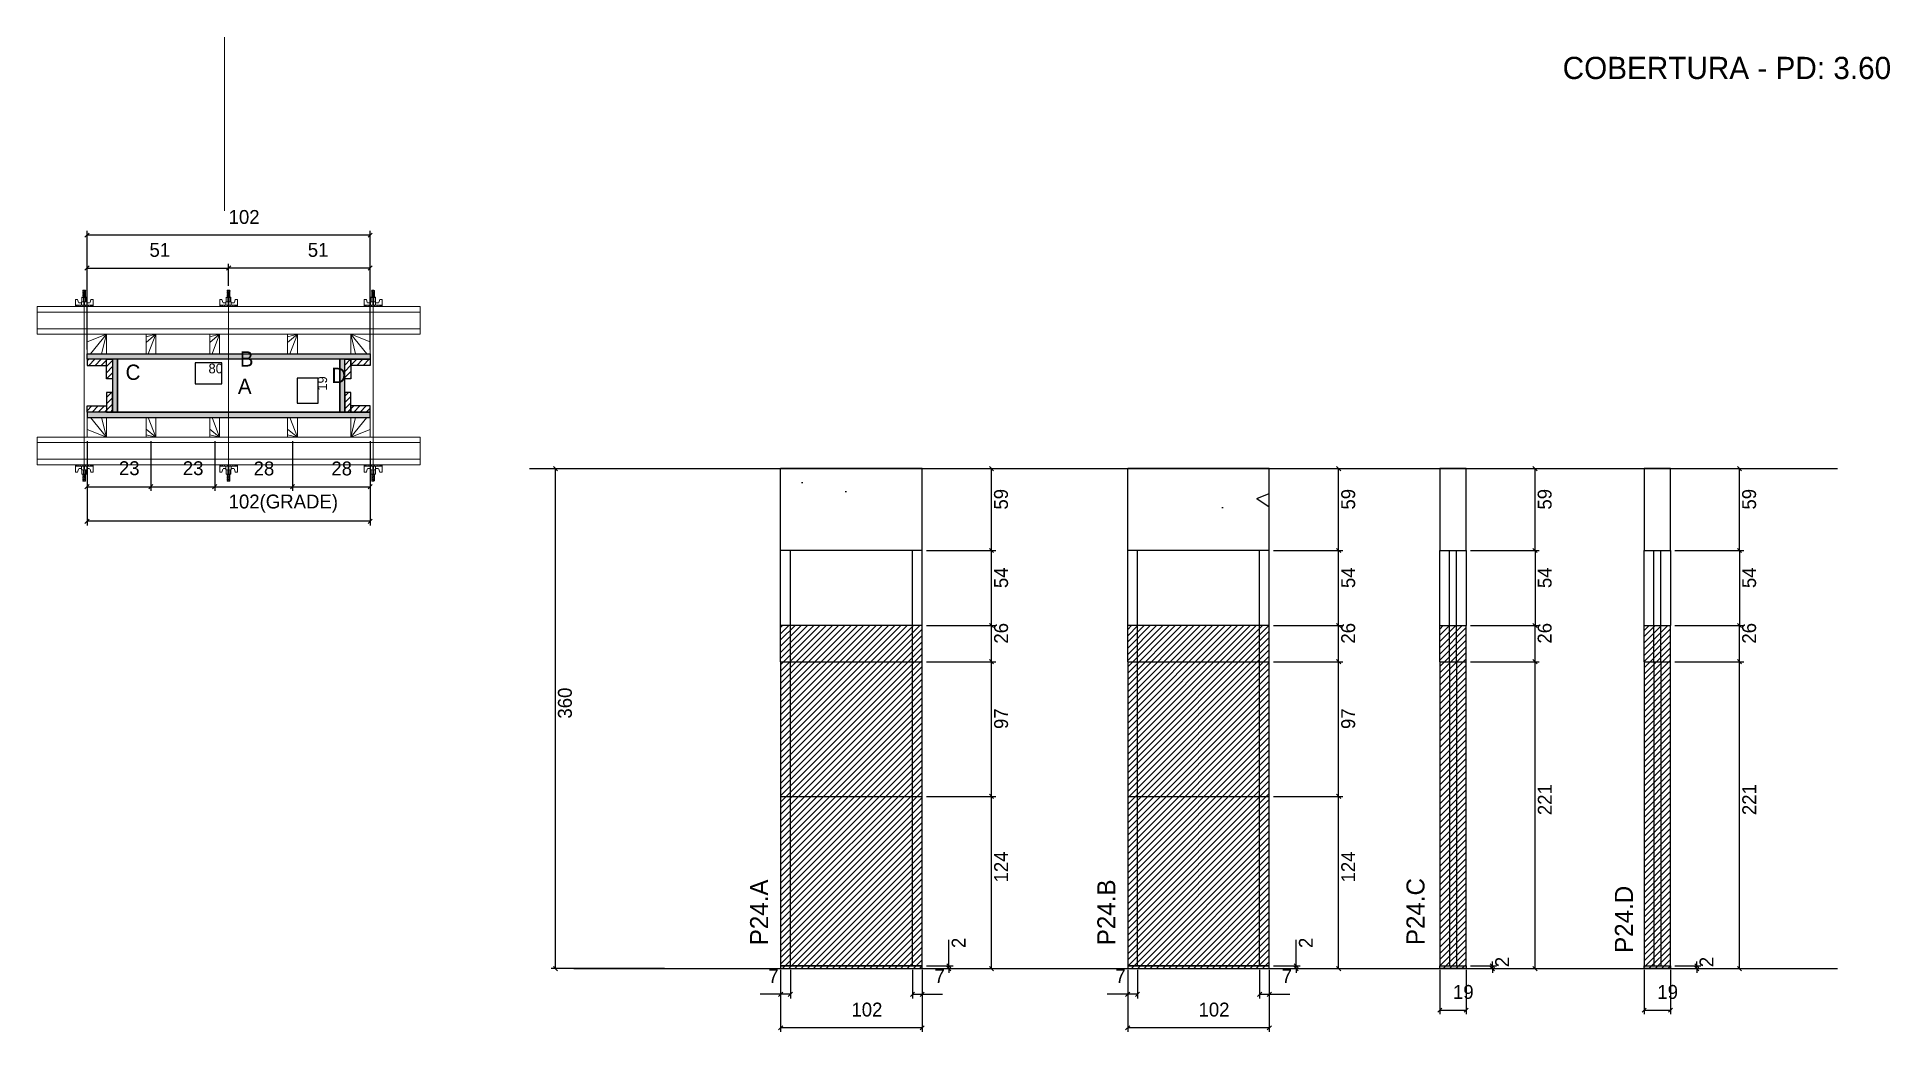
# Model space of a CAD drawing. Header units: metres. Extents: x 4495 to 5830, y 10051 to 10767.
import ezdxf

# ---------------------------------------------------------------- set-up
doc = ezdxf.new("R2010")
doc.units = ezdxf.units.M
for name, color, linetype in [('CHAPA', 7, 'Continuous'), ('COTA', 7, 'Continuous'), ('Hachura', 7, 'Continuous'), ('Madeira', 7, 'Continuous'), ('NIVEL 2° PAV.', 7, 'Continuous'), ('NOMENCLATURA', 7, 'Continuous'), ('Nível', 7, 'Continuous'), ('Painéis', 7, 'Continuous'), ('Perfil Metálico', 7, 'Continuous'), ('SARR_2.2x7', 7, 'Continuous'), ('SARRAFO', 7, 'Continuous'), ('Texto Seção', 7, 'Continuous'), ('TEXTO_GERAL', 7, 'Continuous')]:
    doc.layers.add(name, color=color, linetype=linetype)

msp = doc.modelspace()

# ---------------------------------------------------------------- hatches: boundary and pattern name
at = {"layer": 'COTA'}
h = msp.add_hatch(dxfattribs=at)
h.set_pattern_fill('AR-CONC')
h.paths.add_polyline_path([(5030.5, 10456.7), (5030.5, 10397.7), (5132.5, 10397.7), (5132.5, 10456.7), (5030.5, 10456.7)])
h = msp.add_hatch(dxfattribs=at)
h.set_pattern_fill('AR-CONC')
h.paths.add_polyline_path([(5280.5, 10456.7), (5280.5, 10397.7), (5382.5, 10397.7), (5382.5, 10456.7), (5280.5, 10456.7)])
h = msp.add_hatch(dxfattribs=at)
h.set_pattern_fill('AR-CONC')
h.paths.add_polyline_path([(5524.3, 10397.7), (5524.3, 10456.7), (5505.3, 10456.7), (5505.3, 10397.7), (5524.3, 10397.7), (5524.3, 10397.7)])
h = msp.add_hatch(dxfattribs=at)
h.set_pattern_fill('AR-CONC')
h.paths.add_polyline_path([(5671.5, 10397.7), (5671.5, 10456.7), (5652.5, 10456.7), (5652.5, 10397.7), (5671.5, 10397.7), (5671.5, 10397.7)])
at = {"layer": 'Hachura'}
h = msp.add_hatch(color=7, dxfattribs=at)
h.dxf.hatch_style = 1
h.paths.add_polyline_path([(4530.9, 10535.4), (4530.9, 10539.4), (4734.9, 10539.4), (4734.9, 10535.4), (4530.9, 10535.4)])
h = msp.add_hatch(color=7, dxfattribs=at)
h.dxf.hatch_style = 1
h.paths.add_polyline_path([(4530.9, 10535.4), (4530.9, 10539.4), (4734.9, 10539.4), (4734.9, 10535.4), (4530.9, 10535.4)])
h = msp.add_hatch(dxfattribs=at)
h.set_pattern_fill('ANSI31')
h.paths.add_polyline_path([(4544.9, 10535.4), (4544.9, 10531), (4530.9, 10531), (4530.9, 10535.4), (4544.9, 10535.4)])
h = msp.add_hatch(dxfattribs=at)
h.set_pattern_fill('ANSI31')
h.paths.add_polyline_path([(4549.3, 10535.4), (4544.9, 10535.4), (4544.9, 10521.4), (4549.3, 10521.4), (4549.3, 10535.4)])
h = msp.add_hatch(color=7, dxfattribs=at)
h.dxf.hatch_style = 1
h.paths.add_polyline_path([(4552.9, 10535.4), (4549.3, 10535.4), (4549.3, 10497.4), (4552.9, 10497.4), (4552.9, 10535.4)])
h = msp.add_hatch(color=7, dxfattribs=at)
h.dxf.hatch_style = 1
h.paths.add_polyline_path([(4552.9, 10535.4), (4549.3, 10535.4), (4549.3, 10497.4), (4552.9, 10497.4), (4552.9, 10535.4)])
h = msp.add_hatch(color=7, dxfattribs=at)
h.dxf.hatch_style = 1
h.paths.add_polyline_path([(4716.5, 10535.4), (4712.9, 10535.4), (4712.9, 10497.4), (4716.5, 10497.4), (4716.5, 10535.4)])
h = msp.add_hatch(color=7, dxfattribs=at)
h.dxf.hatch_style = 1
h.paths.add_polyline_path([(4716.5, 10535.4), (4712.9, 10535.4), (4712.9, 10497.4), (4716.5, 10497.4), (4716.5, 10535.4)])
h = msp.add_hatch(dxfattribs=at)
h.set_pattern_fill('ANSI31')
h.paths.add_polyline_path([(4720.9, 10535.4), (4716.5, 10535.4), (4716.5, 10521.4), (4720.9, 10521.4), (4720.9, 10535.4)])
h = msp.add_hatch(dxfattribs=at)
h.set_pattern_fill('ANSI31')
h.paths.add_polyline_path([(4720.9, 10535.4), (4720.9, 10531), (4734.9, 10531), (4734.9, 10535.4), (4720.9, 10535.4)])
h = msp.add_hatch(dxfattribs=at)
h.set_pattern_fill('ANSI31')
h.paths.add_polyline_path([(4549.3, 10497.4), (4544.9, 10497.4), (4544.9, 10511.4), (4549.3, 10511.4), (4549.3, 10497.4)])
h = msp.add_hatch(dxfattribs=at)
h.set_pattern_fill('ANSI31')
h.paths.add_polyline_path([(4720.9, 10497.4), (4716.5, 10497.4), (4716.5, 10511.4), (4720.9, 10511.4), (4720.9, 10497.4)])
h = msp.add_hatch(dxfattribs=at)
h.set_pattern_fill('ANSI31')
h.paths.add_polyline_path([(4544.9, 10497.4), (4544.9, 10501.8), (4530.9, 10501.8), (4530.9, 10497.4), (4544.9, 10497.4)])
h = msp.add_hatch(color=7, dxfattribs=at)
h.dxf.hatch_style = 1
h.paths.add_polyline_path([(4530.9, 10497.4), (4530.9, 10493.4), (4734.9, 10493.4), (4734.9, 10497.4), (4530.9, 10497.4)])
h = msp.add_hatch(color=7, dxfattribs=at)
h.dxf.hatch_style = 1
h.paths.add_polyline_path([(4530.9, 10497.4), (4530.9, 10493.4), (4734.9, 10493.4), (4734.9, 10497.4), (4530.9, 10497.4)])
h = msp.add_hatch(dxfattribs=at)
h.set_pattern_fill('ANSI31')
h.paths.add_polyline_path([(4720.9, 10497.4), (4720.9, 10501.8), (4734.9, 10501.8), (4734.9, 10497.4), (4720.9, 10497.4)])
h = msp.add_hatch(dxfattribs=at)
h.set_pattern_fill('ANSI31')
h.paths.add_polyline_path([(5132.5, 10343.7), (5030.5, 10343.7), (5030.5, 10096.7), (5132.5, 10096.7), (5132.5, 10343.7)])
h = msp.add_hatch(dxfattribs=at)
h.set_pattern_fill('ANSI31')
h.paths.add_polyline_path([(5382.5, 10343.7), (5280.5, 10343.7), (5280.5, 10096.7), (5382.5, 10096.7), (5382.5, 10343.7)])
h = msp.add_hatch(dxfattribs=at)
h.set_pattern_fill('ANSI31')
h.paths.add_polyline_path([(5524.3, 10096.7), (5524.3, 10343.7), (5505.3, 10343.7), (5505.3, 10096.7), (5524.3, 10096.7)])
h = msp.add_hatch(dxfattribs=at)
h.set_pattern_fill('ANSI31')
h.paths.add_polyline_path([(5671.5, 10096.7), (5671.5, 10343.7), (5652.5, 10343.7), (5652.5, 10096.7), (5671.5, 10096.7)])

# ---------------------------------------------------------------- linework, layer by layer
at = {"layer": 'CHAPA', "color": 1, "lineweight": 25}
for points in [[(4530.9, 10535.4), (4530.9, 10539.4), (4734.9, 10539.4), (4734.9, 10535.4)], [(4530.9, 10535.4), (4530.9, 10539.4), (4734.9, 10539.4), (4734.9, 10535.4)], [(4552.9, 10535.4), (4549.3, 10535.4), (4549.3, 10497.4), (4552.9, 10497.4)], [(4552.9, 10535.4), (4549.3, 10535.4), (4549.3, 10497.4), (4552.9, 10497.4)], [(4716.5, 10535.4), (4712.9, 10535.4), (4712.9, 10497.4), (4716.5, 10497.4)], [(4716.5, 10535.4), (4712.9, 10535.4), (4712.9, 10497.4), (4716.5, 10497.4)], [(4530.9, 10497.4), (4530.9, 10493.4), (4734.9, 10493.4), (4734.9, 10497.4)], [(4530.9, 10497.4), (4530.9, 10493.4), (4734.9, 10493.4), (4734.9, 10497.4)]]:
    msp.add_lwpolyline(points, close=True, dxfattribs=at)
at = {"layer": 'COTA', "color": 0, "lineweight": 25}
for p, q in [((4532.4, 10626.3), (4529.4, 10623.3)), ((4733.4, 10623.3), (4736.4, 10626.3)), ((4532.4, 10602.6), (4529.4, 10599.6)), ((4634.4, 10602.6), (4631.4, 10599.6)), ((4631.4, 10599.6), (4634.4, 10602.6)), ((4733.4, 10599.6), (4736.4, 10602.6)), ((5183.9, 10455.2), (5180.9, 10458.2)), ((5433.9, 10455.2), (5430.9, 10458.2)), ((5575.4, 10455.2), (5572.4, 10458.2)), ((5722.7, 10455.2), (5719.7, 10458.2)), ((4532.4, 10445.2), (4529.4, 10442.2)), ((4575.4, 10442.2), (4578.4, 10445.2)), ((4578.4, 10445.2), (4575.4, 10442.2)), ((4621.4, 10442.2), (4624.4, 10445.2)), ((4624.4, 10445.2), (4621.4, 10442.2)), ((4677.4, 10442.2), (4680.4, 10445.2)), ((4680.4, 10445.2), (4677.4, 10442.2)), ((4733.4, 10442.2), (4736.4, 10445.2)), ((4532.4, 10420.3), (4529.4, 10417.3)), ((4733.4, 10417.3), (4736.4, 10420.3)), ((5180.9, 10399.2), (5183.9, 10396.2)), ((5183.9, 10396.2), (5180.9, 10399.2)), ((5430.9, 10399.2), (5433.9, 10396.2)), ((5433.9, 10396.2), (5430.9, 10399.2)), ((5572.4, 10399.2), (5575.4, 10396.2)), ((5719.7, 10399.2), (5722.7, 10396.2)), ((5183.9, 10342.2), (5180.9, 10345.2)), ((5180.9, 10345.2), (5183.9, 10342.2)), ((5433.9, 10342.2), (5430.9, 10345.2)), ((5430.9, 10345.2), (5433.9, 10342.2)), ((5575.4, 10342.2), (5572.4, 10345.2)), ((5722.7, 10342.2), (5719.7, 10345.2)), ((5180.9, 10319.2), (5183.9, 10316.2)), ((5183.9, 10316.2), (5180.9, 10319.2)), ((5430.9, 10319.2), (5433.9, 10316.2)), ((5433.9, 10316.2), (5430.9, 10319.2)), ((5575.4, 10316.2), (5572.4, 10319.2)), ((5572.4, 10319.2), (5575.4, 10316.2)), ((5722.7, 10316.2), (5719.7, 10319.2)), ((5719.7, 10319.2), (5722.7, 10316.2)), ((5183.9, 10219.2), (5180.9, 10222.2)), ((5180.9, 10222.2), (5183.9, 10219.2)), ((5433.9, 10219.2), (5430.9, 10222.2)), ((5430.9, 10222.2), (5433.9, 10219.2)), ((5150.2, 10100.2), (5153.2, 10097.2)), ((5153.2, 10095.2), (5150.2, 10098.2)), ((5180.9, 10098.2), (5183.9, 10095.2)), ((5400.3, 10100.2), (5403.3, 10097.2)), ((5403.3, 10095.2), (5400.3, 10098.2)), ((5430.9, 10098.2), (5433.9, 10095.2)), ((5541.7, 10100.2), (5544.7, 10097.2)), ((5544.7, 10095.2), (5541.7, 10098.2)), ((5572.4, 10098.2), (5575.4, 10095.2)), ((5688.9, 10100.2), (5691.9, 10097.2)), ((5691.9, 10095.2), (5688.9, 10098.2)), ((5719.7, 10098.2), (5722.7, 10095.2)), ((5032, 10079.7), (5029, 10076.7)), ((5036, 10076.7), (5039, 10079.7)), ((5127, 10079.7), (5124, 10076.7)), ((5131, 10076.7), (5134, 10079.7)), ((5282, 10079.7), (5279, 10076.7)), ((5286, 10076.7), (5289, 10079.7)), ((5377, 10079.7), (5374, 10076.7)), ((5381, 10076.7), (5384, 10079.7)), ((5506.8, 10068.3), (5503.8, 10065.3)), ((5522.8, 10065.3), (5525.8, 10068.3)), ((5654, 10068.3), (5651, 10065.3)), ((5670, 10065.3), (5673, 10068.3)), ((5032, 10055.6), (5029, 10052.6)), ((5131, 10052.6), (5134, 10055.6)), ((5282, 10055.6), (5279, 10052.6)), ((5381, 10052.6), (5384, 10055.6))]:
    msp.add_line(p, q, dxfattribs=at)
at = {"layer": 'COTA', "color": 241, "lineweight": 25}
for p, q in [((4530.9, 10542.4), (4530.9, 10627.8)), ((4734.9, 10624.8), (4530.9, 10624.8)), ((4734.9, 10542.4), (4734.9, 10627.8)), ((4530.9, 10576.4), (4530.9, 10604.1)), ((4530.9, 10601.1), (4632.9, 10601.1)), ((4632.9, 10588.2), (4632.9, 10604.1)), ((4632.9, 10588.2), (4632.9, 10604.1)), ((4734.9, 10601.1), (4632.9, 10601.1)), ((4734.9, 10576.4), (4734.9, 10604.1)), ((4530.9, 10476.4), (4530.9, 10415.8)), ((4530.9, 10476.4), (4530.9, 10440.7)), ((4576.9, 10476.4), (4576.9, 10440.7)), ((4576.9, 10476.4), (4576.9, 10440.7)), ((4622.9, 10476.4), (4622.9, 10440.7)), ((4622.9, 10476.4), (4622.9, 10440.7)), ((4678.9, 10476.4), (4678.9, 10440.7)), ((4678.9, 10476.4), (4678.9, 10440.7)), ((4734.9, 10476.4), (4734.9, 10415.8)), ((4734.9, 10476.4), (4734.9, 10440.7)), ((5132.5, 10456.7), (5030.5, 10456.7)), ((5030.5, 10397.7), (5030.5, 10456.7)), ((5132.5, 10397.7), (5132.5, 10456.7)), ((5382.5, 10456.7), (5280.5, 10456.7)), ((5280.5, 10397.7), (5280.5, 10456.7)), ((5382.5, 10397.7), (5382.5, 10456.7)), ((4530.9, 10443.7), (4576.9, 10443.7)), ((4576.9, 10443.7), (4622.9, 10443.7)), ((4622.9, 10443.7), (4678.9, 10443.7)), ((4678.9, 10443.7), (4734.9, 10443.7)), ((4734.9, 10418.8), (4530.9, 10418.8))]:
    msp.add_line(p, q, dxfattribs=at)
at = {"layer": 'COTA', "color": 180, "lineweight": 25}
for p, q in [((4628, 10532.8), (4608.7, 10532.8)), ((4608.7, 10532.8), (4608.7, 10517.8)), ((4628, 10517.8), (4628, 10532.8)), ((4608.7, 10517.8), (4628, 10517.8)), ((4697.3, 10521.8), (4682.3, 10521.8)), ((4682.3, 10521.8), (4682.3, 10503.8)), ((4697.3, 10503.8), (4697.3, 10521.8)), ((4682.3, 10503.8), (4697.3, 10503.8))]:
    msp.add_line(p, q, dxfattribs=at)
at = {"layer": 'COTA', "color": 4, "lineweight": 25}
for p, q in [((5135.5, 10456.7), (5185.4, 10456.7)), ((5182.4, 10397.7), (5182.4, 10456.7)), ((5385.5, 10456.7), (5435.4, 10456.7)), ((5432.4, 10397.7), (5432.4, 10456.7)), ((5527.3, 10456.7), (5576.9, 10456.7)), ((5573.9, 10397.7), (5573.9, 10456.7)), ((5674.5, 10456.7), (5724.2, 10456.7)), ((5721.2, 10397.7), (5721.2, 10456.7)), ((5135.5, 10397.7), (5185.4, 10397.7)), ((5135.5, 10397.7), (5185.4, 10397.7)), ((5182.4, 10343.7), (5182.4, 10397.7)), ((5385.5, 10397.7), (5435.4, 10397.7)), ((5385.5, 10397.7), (5435.4, 10397.7)), ((5432.4, 10343.7), (5432.4, 10397.7)), ((5527.3, 10397.7), (5576.9, 10397.7)), ((5674.5, 10397.7), (5724.2, 10397.7)), ((5135.5, 10343.7), (5185.4, 10343.7)), ((5135.5, 10343.7), (5185.4, 10343.7)), ((5182.4, 10317.7), (5182.4, 10343.7)), ((5385.5, 10343.7), (5435.4, 10343.7)), ((5385.5, 10343.7), (5435.4, 10343.7)), ((5432.4, 10317.7), (5432.4, 10343.7)), ((5527.3, 10343.7), (5576.9, 10343.7)), ((5573.9, 10317.7), (5573.9, 10343.7)), ((5674.5, 10343.7), (5724.2, 10343.7)), ((5721.2, 10317.7), (5721.2, 10343.7)), ((5135.5, 10317.7), (5185.4, 10317.7)), ((5135.5, 10317.7), (5185.4, 10317.7)), ((5182.4, 10220.7), (5182.4, 10317.7)), ((5385.5, 10317.7), (5435.4, 10317.7)), ((5385.5, 10317.7), (5435.4, 10317.7)), ((5432.4, 10220.7), (5432.4, 10317.7)), ((5527.3, 10317.7), (5576.9, 10317.7)), ((5527.3, 10317.7), (5576.9, 10317.7)), ((5573.9, 10096.7), (5573.9, 10317.7)), ((5674.5, 10317.7), (5724.2, 10317.7)), ((5674.5, 10317.7), (5724.2, 10317.7)), ((5721.2, 10096.7), (5721.2, 10317.7)), ((5135.5, 10220.7), (5185.4, 10220.7)), ((5135.5, 10220.7), (5185.4, 10220.7)), ((5182.4, 10096.7), (5182.4, 10220.7)), ((5385.5, 10220.7), (5435.4, 10220.7)), ((5385.5, 10220.7), (5435.4, 10220.7)), ((5432.4, 10096.7), (5432.4, 10220.7)), ((5151.7, 10098.7), (5151.7, 10117.5)), ((5401.8, 10098.7), (5401.8, 10117.5)), ((5030.5, 10095.7), (5030.5, 10051.1)), ((5030.5, 10093.7), (5030.5, 10075.2)), ((5037.5, 10095.7), (5037.5, 10075.2)), ((5125.5, 10095.7), (5125.5, 10075.2)), ((5132.5, 10095.7), (5132.5, 10051.1)), ((5132.5, 10093.7), (5132.5, 10075.2)), ((5135.5, 10098.7), (5154.7, 10098.7)), ((5135.5, 10096.7), (5154.7, 10096.7)), ((5135.5, 10096.7), (5185.4, 10096.7)), ((5151.7, 10096.7), (5151.7, 10098.7)), ((5151.7, 10096.7), (5151.7, 10093.7)), ((5280.5, 10095.7), (5280.5, 10051.1)), ((5280.5, 10093.7), (5280.5, 10075.2)), ((5287.5, 10095.7), (5287.5, 10075.2)), ((5375.5, 10095.7), (5375.5, 10075.2)), ((5382.5, 10095.7), (5382.5, 10051.1)), ((5382.5, 10093.7), (5382.5, 10075.2)), ((5385.5, 10098.7), (5404.8, 10098.7)), ((5385.5, 10096.7), (5404.8, 10096.7)), ((5385.5, 10096.7), (5435.4, 10096.7)), ((5401.8, 10096.7), (5401.8, 10098.7)), ((5401.8, 10096.7), (5401.8, 10093.7)), ((5505.3, 10095.7), (5505.3, 10063.8)), ((5524.3, 10095.7), (5524.3, 10063.8)), ((5527.3, 10098.7), (5546.2, 10098.7)), ((5527.3, 10096.7), (5546.2, 10096.7)), ((5527.3, 10096.7), (5576.9, 10096.7)), ((5543.2, 10098.7), (5543.2, 10101.7)), ((5543.2, 10096.7), (5543.2, 10098.7)), ((5543.2, 10096.7), (5543.2, 10093.7)), ((5652.5, 10095.7), (5652.5, 10063.8)), ((5671.5, 10095.7), (5671.5, 10063.8)), ((5674.5, 10098.7), (5693.4, 10098.7)), ((5674.5, 10096.7), (5693.4, 10096.7)), ((5674.5, 10096.7), (5724.2, 10096.7)), ((5690.4, 10098.7), (5690.4, 10101.7)), ((5690.4, 10096.7), (5690.4, 10098.7)), ((5690.4, 10096.7), (5690.4, 10093.7)), ((5030.5, 10078.2), (5015.7, 10078.2)), ((5037.5, 10078.2), (5030.5, 10078.2)), ((5125.5, 10078.2), (5132.5, 10078.2)), ((5132.5, 10078.2), (5147.2, 10078.2)), ((5280.5, 10078.2), (5265.8, 10078.2)), ((5287.5, 10078.2), (5280.5, 10078.2)), ((5375.5, 10078.2), (5382.5, 10078.2)), ((5382.5, 10078.2), (5397.2, 10078.2)), ((5505.3, 10066.8), (5524.3, 10066.8)), ((5652.5, 10066.8), (5671.5, 10066.8)), ((5132.5, 10054.1), (5030.5, 10054.1)), ((5382.5, 10054.1), (5280.5, 10054.1))]:
    msp.add_line(p, q, dxfattribs=at)
at = {"layer": 'COTA', "color": 241, "lineweight": 25}
for points in [[(5524.3, 10397.7), (5524.3, 10456.7), (5505.3, 10456.7), (5505.3, 10397.7)], [(5671.5, 10397.7), (5671.5, 10456.7), (5652.5, 10456.7), (5652.5, 10397.7)]]:
    msp.add_lwpolyline(points, dxfattribs=at)
at = {"layer": 'Hachura', "color": 0, "lineweight": 9}
for p, q in [((4527.8, 10584.4), (4530, 10583.4)), ((4529.9, 10583.1), (4527.8, 10584.2)), ((4527.9, 10584.9), (4528.2, 10585.2)), ((4527.9, 10584.5), (4527.9, 10584.9)), ((4529.8, 10584.9), (4527.9, 10584.9)), ((4527.9, 10584.5), (4529.8, 10583.6)), ((4527.9, 10584.5), (4529.8, 10583.6)), ((4527.9, 10583.4), (4527.9, 10584)), ((4529.8, 10583), (4527.9, 10584)), ((4528.2, 10585.2), (4529.5, 10585.2)), ((4529.8, 10584.2), (4528.5, 10584.9)), ((4529.9, 10584.3), (4528.8, 10584.9)), ((4529.3, 10584.9), (4530, 10584.5)), ((4529.8, 10584.9), (4529.5, 10585.2)), ((4529.6, 10584.9), (4529.8, 10584.7)), ((4529.8, 10584.2), (4529.8, 10583.6)), ((4631.8, 10584.4), (4634, 10583.4)), ((4633.9, 10583.1), (4631.8, 10584.2)), ((4631.9, 10584.9), (4632.2, 10585.2)), ((4631.9, 10584.5), (4631.9, 10584.9)), ((4633.8, 10584.9), (4631.9, 10584.9)), ((4631.9, 10584.5), (4633.8, 10583.6)), ((4631.9, 10584.5), (4633.8, 10583.6)), ((4631.9, 10583.4), (4631.9, 10584)), ((4633.8, 10583), (4631.9, 10584)), ((4632.2, 10585.2), (4633.5, 10585.2)), ((4633.8, 10584.2), (4632.5, 10584.9)), ((4633.9, 10584.3), (4632.8, 10584.9)), ((4633.3, 10584.9), (4634, 10584.5)), ((4633.8, 10584.9), (4633.5, 10585.2)), ((4633.6, 10584.9), (4633.8, 10584.7)), ((4633.8, 10584.2), (4633.8, 10583.6)), ((4736.5, 10584.9), (4735.9, 10584.5)), ((4735.9, 10584.3), (4737, 10584.9)), ((4738, 10584.4), (4735.9, 10583.4)), ((4735.9, 10583.1), (4738.1, 10584.2)), ((4736, 10584.9), (4736.3, 10585.2)), ((4736.3, 10584.9), (4736, 10584.7)), ((4736, 10584.2), (4737.3, 10584.9)), ((4736, 10584.9), (4737.9, 10584.9)), ((4737.9, 10584.5), (4736, 10583.6)), ((4737.9, 10584.5), (4736, 10583.6)), ((4736, 10584.2), (4736, 10583.6)), ((4736, 10583), (4737.9, 10584)), ((4737.6, 10585.2), (4736.3, 10585.2)), ((4737.9, 10584.9), (4737.6, 10585.2)), ((4737.9, 10584.5), (4737.9, 10584.9)), ((4737.9, 10583.4), (4737.9, 10584)), ((4522.5, 10573.4), (4522.5, 10578.5)), ((4522.5, 10578.5), (4524.1, 10578.5)), ((4522.5, 10574.3), (4535.4, 10574.3)), ((4522.5, 10574.3), (4527.6, 10574.3)), ((4535.4, 10573.4), (4522.5, 10573.4)), ((4522.6, 10574.3), (4522.6, 10573.4)), ((4522.8, 10574.3), (4522.8, 10573.4)), ((4523.2, 10574.3), (4523.2, 10573.4)), ((4523.6, 10574.3), (4523.6, 10573.4)), ((4524.1, 10578.5), (4524.7, 10576.3)), ((4524.5, 10574.3), (4524.5, 10573.4)), ((4525, 10576.1), (4527, 10576.1)), ((4525.9, 10574.3), (4525.9, 10573.4)), ((4534.4, 10573.4), (4526.6, 10573.4)), ((4527, 10576.9), (4530.8, 10576.9)), ((4527, 10574.3), (4527, 10576.9)), ((4528.9, 10574.3), (4527, 10574.3)), ((4530.6, 10580.1), (4527.2, 10580.1)), ((4527.2, 10580.1), (4527.2, 10576.9)), ((4530.6, 10580), (4527.2, 10580)), ((4527.6, 10574.3), (4528.3, 10574.3)), ((4527.8, 10583.3), (4530, 10582.2)), ((4529.9, 10582), (4527.8, 10583)), ((4527.8, 10582.1), (4530, 10581)), ((4529.9, 10580.8), (4527.8, 10581.9)), ((4529, 10580.1), (4527.8, 10580.7)), ((4527.9, 10583.4), (4529.8, 10582.4)), ((4527.9, 10582.2), (4527.9, 10582.9)), ((4529.8, 10581.9), (4527.9, 10582.9)), ((4527.9, 10582.6), (4527.9, 10582.9)), ((4527.9, 10582.2), (4529.8, 10581.2)), ((4527.9, 10581), (4527.9, 10581.7)), ((4529.8, 10580.7), (4527.9, 10581.7)), ((4527.9, 10581), (4529.8, 10580.1)), ((4528.8, 10580.1), (4527.9, 10580.5)), ((4527.9, 10580.1), (4527.9, 10580.5)), ((4528, 10574), (4528, 10574.2)), ((4528, 10573.5), (4528, 10574)), ((4528.3, 10580.1), (4528.3, 10576.9)), ((4528.6, 10574.3), (4528.6, 10576.3)), ((4528.9, 10574.3), (4528.9, 10573.4)), ((4529.1, 10576.3), (4529.1, 10574.3)), ((4529.8, 10582.4), (4529.8, 10583)), ((4529.8, 10581.7), (4529.8, 10581.9)), ((4529.8, 10581.7), (4529.8, 10581.2)), ((4529.8, 10580.7), (4529.8, 10580.1)), ((4529.8, 10580.1), (4529.8, 10576.9)), ((4529.9, 10574.2), (4529.9, 10573.7)), ((4530.6, 10576.9), (4530.6, 10580.1)), ((4530.8, 10576.9), (4530.6, 10576.9)), ((4530.8, 10576.9), (4530.6, 10576.9)), ((4530.8, 10576.9), (4530.8, 10574.3)), ((4532.8, 10576.1), (4530.8, 10576.1)), ((4531.9, 10574.3), (4531.9, 10573.4)), ((4533.7, 10578.5), (4533.1, 10576.3)), ((4533.4, 10574.3), (4533.4, 10573.4)), ((4535.4, 10578.5), (4533.7, 10578.5)), ((4534.2, 10574.3), (4534.2, 10573.4)), ((4534.7, 10574.3), (4534.7, 10573.4)), ((4535, 10574.3), (4535, 10573.4)), ((4535.2, 10574.3), (4535.2, 10573.4)), ((4535.4, 10574.3), (4535.4, 10578.5)), ((4535.4, 10574.3), (4535.4, 10573.4)), ((4626.5, 10573.4), (4626.5, 10578.5)), ((4626.5, 10578.5), (4628.1, 10578.5)), ((4626.5, 10574.3), (4639.4, 10574.3)), ((4626.5, 10574.3), (4631.6, 10574.3)), ((4639.4, 10573.4), (4626.5, 10573.4)), ((4626.6, 10574.3), (4626.6, 10573.4)), ((4626.8, 10574.3), (4626.8, 10573.4)), ((4627.2, 10574.3), (4627.2, 10573.4)), ((4627.6, 10574.3), (4627.6, 10573.4)), ((4628.1, 10578.5), (4628.7, 10576.3)), ((4628.5, 10574.3), (4628.5, 10573.4)), ((4629, 10576.1), (4631, 10576.1)), ((4629.9, 10574.3), (4629.9, 10573.4)), ((4638.4, 10573.4), (4630.6, 10573.4)), ((4631, 10576.9), (4634.8, 10576.9)), ((4631, 10574.3), (4631, 10576.9)), ((4632.9, 10574.3), (4631, 10574.3)), ((4634.6, 10580.1), (4631.2, 10580.1)), ((4631.2, 10580.1), (4631.2, 10576.9)), ((4634.6, 10580), (4631.2, 10580)), ((4631.6, 10574.3), (4632.3, 10574.3)), ((4631.8, 10583.3), (4634, 10582.2)), ((4633.9, 10582), (4631.8, 10583)), ((4631.8, 10582.1), (4634, 10581)), ((4633.9, 10580.8), (4631.8, 10581.9)), ((4633, 10580.1), (4631.8, 10580.7)), ((4631.9, 10583.4), (4633.8, 10582.4)), ((4631.9, 10582.2), (4631.9, 10582.9)), ((4633.8, 10581.9), (4631.9, 10582.9)), ((4631.9, 10582.6), (4631.9, 10582.9)), ((4631.9, 10582.2), (4633.8, 10581.2)), ((4631.9, 10581), (4631.9, 10581.7)), ((4633.8, 10580.7), (4631.9, 10581.7)), ((4631.9, 10581), (4633.8, 10580.1)), ((4632.8, 10580.1), (4631.9, 10580.5)), ((4631.9, 10580.1), (4631.9, 10580.5)), ((4632, 10574), (4632, 10574.2)), ((4632, 10573.5), (4632, 10574)), ((4632.3, 10580.1), (4632.3, 10576.9)), ((4632.6, 10574.3), (4632.6, 10576.3)), ((4632.9, 10574.3), (4632.9, 10573.4)), ((4633.1, 10576.3), (4633.1, 10574.3)), ((4633.8, 10582.4), (4633.8, 10583)), ((4633.8, 10581.7), (4633.8, 10581.9)), ((4633.8, 10581.7), (4633.8, 10581.2)), ((4633.8, 10580.7), (4633.8, 10580.1)), ((4633.8, 10580.1), (4633.8, 10576.9)), ((4633.9, 10574.2), (4633.9, 10573.7)), ((4634.6, 10576.9), (4634.6, 10580.1)), ((4634.8, 10576.9), (4634.6, 10576.9)), ((4634.8, 10576.9), (4634.6, 10576.9)), ((4634.8, 10576.9), (4634.8, 10574.3)), ((4636.8, 10576.1), (4634.8, 10576.1)), ((4635.9, 10574.3), (4635.9, 10573.4)), ((4637.7, 10578.5), (4637.1, 10576.3)), ((4637.4, 10574.3), (4637.4, 10573.4)), ((4639.4, 10578.5), (4637.7, 10578.5)), ((4638.2, 10574.3), (4638.2, 10573.4)), ((4638.7, 10574.3), (4638.7, 10573.4)), ((4639, 10574.3), (4639, 10573.4)), ((4639.2, 10574.3), (4639.2, 10573.4)), ((4639.4, 10574.3), (4639.4, 10578.5)), ((4639.4, 10574.3), (4639.4, 10573.4)), ((4730.5, 10574.3), (4730.5, 10578.5)), ((4730.5, 10578.5), (4732.1, 10578.5)), ((4743.4, 10574.3), (4730.5, 10574.3)), ((4730.5, 10574.3), (4730.5, 10573.4)), ((4730.5, 10573.4), (4743.4, 10573.4)), ((4730.6, 10574.3), (4730.6, 10573.4)), ((4730.8, 10574.3), (4730.8, 10573.4)), ((4731.2, 10574.3), (4731.2, 10573.4)), ((4731.4, 10573.4), (4739.2, 10573.4)), ((4731.6, 10574.3), (4731.6, 10573.4)), ((4732.1, 10578.5), (4732.7, 10576.3)), ((4732.5, 10574.3), (4732.5, 10573.4)), ((4733, 10576.1), (4735, 10576.1)), ((4733.9, 10574.3), (4733.9, 10573.4)), ((4738.8, 10576.9), (4735, 10576.9)), ((4735, 10576.9), (4735, 10574.3)), ((4735, 10576.9), (4735.2, 10576.9)), ((4735, 10576.9), (4735.2, 10576.9)), ((4735.2, 10580.1), (4738.6, 10580.1)), ((4735.2, 10576.9), (4735.2, 10580.1)), ((4735.2, 10580), (4738.6, 10580)), ((4738, 10583.3), (4735.9, 10582.2)), ((4735.9, 10582), (4738.1, 10583)), ((4738, 10582.1), (4735.9, 10581)), ((4735.9, 10580.8), (4738.1, 10581.9)), ((4735.9, 10574.2), (4735.9, 10573.7)), ((4737.9, 10583.4), (4736, 10582.4)), ((4736, 10582.4), (4736, 10583)), ((4736, 10581.9), (4737.9, 10582.9)), ((4737.9, 10582.2), (4736, 10581.2)), ((4736, 10581.7), (4736, 10581.9)), ((4736, 10581.7), (4736, 10581.2)), ((4736, 10580.7), (4737.9, 10581.7)), ((4737.9, 10581), (4736, 10580.1)), ((4736, 10580.7), (4736, 10580.1)), ((4736, 10580.1), (4736, 10576.9)), ((4736.7, 10576.3), (4736.7, 10574.3)), ((4736.8, 10580.1), (4738.1, 10580.7)), ((4736.9, 10574.3), (4738.8, 10574.3)), ((4736.9, 10574.3), (4736.9, 10573.4)), ((4737, 10580.1), (4737.9, 10580.5)), ((4737.2, 10574.3), (4737.2, 10576.3)), ((4737.6, 10580.1), (4737.6, 10576.9)), ((4738.2, 10574.3), (4737.6, 10574.3)), ((4737.9, 10582.2), (4737.9, 10582.9)), ((4737.9, 10582.6), (4737.9, 10582.9)), ((4737.9, 10581), (4737.9, 10581.7)), ((4737.9, 10580.1), (4737.9, 10580.5)), ((4737.9, 10574), (4737.9, 10574.2)), ((4737.9, 10573.5), (4737.9, 10574)), ((4743.4, 10574.3), (4738.2, 10574.3)), ((4738.6, 10580.1), (4738.6, 10576.9)), ((4738.8, 10574.3), (4738.8, 10576.9)), ((4740.8, 10576.1), (4738.8, 10576.1)), ((4740, 10574.3), (4740, 10573.4)), ((4741.7, 10578.5), (4741.1, 10576.3)), ((4741.4, 10574.3), (4741.4, 10573.4)), ((4743.4, 10578.5), (4741.7, 10578.5)), ((4742.2, 10574.3), (4742.2, 10573.4)), ((4742.7, 10574.3), (4742.7, 10573.4)), ((4743, 10574.3), (4743, 10573.4)), ((4743.2, 10574.3), (4743.2, 10573.4)), ((4743.4, 10573.4), (4743.4, 10578.5)), ((4535.4, 10459.4), (4522.5, 10459.4)), ((4522.5, 10459.4), (4522.5, 10454.2)), ((4522.5, 10458.5), (4535.4, 10458.5)), ((4522.5, 10458.5), (4527.6, 10458.5)), ((4522.5, 10454.2), (4524.1, 10454.2)), ((4522.6, 10458.5), (4522.6, 10459.4)), ((4522.8, 10458.5), (4522.8, 10459.4)), ((4523.2, 10458.5), (4523.2, 10459.4)), ((4523.6, 10458.5), (4523.6, 10459.4)), ((4524.1, 10454.2), (4524.7, 10456.4)), ((4524.5, 10458.5), (4524.5, 10459.4)), ((4525, 10456.7), (4527, 10456.7)), ((4525.9, 10458.5), (4525.9, 10459.4)), ((4534.4, 10459.4), (4526.6, 10459.4)), ((4528.9, 10458.5), (4527, 10458.5)), ((4527, 10458.5), (4527, 10455.9)), ((4527, 10455.9), (4530.8, 10455.9)), ((4527.2, 10452.7), (4527.2, 10455.9)), ((4530.6, 10452.7), (4527.2, 10452.7)), ((4530.6, 10452.7), (4527.2, 10452.7)), ((4527.6, 10458.5), (4528.3, 10458.5)), ((4529, 10452.7), (4527.8, 10452)), ((4529.9, 10451.9), (4527.8, 10450.9)), ((4527.8, 10450.6), (4530, 10451.7)), ((4529.9, 10450.8), (4527.8, 10449.7)), ((4527.8, 10449.5), (4530, 10450.6)), ((4527.9, 10451.7), (4529.8, 10452.7)), ((4528.8, 10452.7), (4527.9, 10452.2)), ((4527.9, 10452.7), (4527.9, 10452.2)), ((4529.8, 10452), (4527.9, 10451.1)), ((4527.9, 10451.7), (4527.9, 10451.1)), ((4527.9, 10450.5), (4529.8, 10451.5)), ((4529.8, 10450.9), (4527.9, 10449.9)), ((4527.9, 10450.5), (4527.9, 10449.9)), ((4527.9, 10449.4), (4529.8, 10450.3)), ((4527.9, 10450.1), (4527.9, 10449.9)), ((4528, 10459.2), (4528, 10458.8)), ((4528, 10458.8), (4528, 10458.6)), ((4528.3, 10452.7), (4528.3, 10455.9)), ((4528.6, 10458.5), (4528.6, 10456.5)), ((4528.9, 10458.5), (4528.9, 10459.4)), ((4529.1, 10456.5), (4529.1, 10458.5)), ((4529.8, 10452.7), (4529.8, 10455.9)), ((4529.8, 10452), (4529.8, 10452.7)), ((4529.8, 10451.1), (4529.8, 10451.5)), ((4529.8, 10451.1), (4529.8, 10450.9)), ((4529.8, 10450.3), (4529.8, 10449.7)), ((4529.9, 10458.6), (4529.9, 10459)), ((4530.6, 10455.9), (4530.6, 10452.7)), ((4530.8, 10455.9), (4530.6, 10455.9)), ((4530.8, 10455.9), (4530.6, 10455.9)), ((4530.8, 10455.9), (4530.8, 10458.5)), ((4532.8, 10456.7), (4530.8, 10456.7)), ((4531.9, 10458.5), (4531.9, 10459.4)), ((4533.7, 10454.2), (4533.1, 10456.4)), ((4533.4, 10458.5), (4533.4, 10459.4)), ((4535.4, 10454.2), (4533.7, 10454.2)), ((4534.2, 10458.5), (4534.2, 10459.4)), ((4534.7, 10458.5), (4534.7, 10459.4)), ((4535, 10458.5), (4535, 10459.4)), ((4535.2, 10458.5), (4535.2, 10459.4)), ((4535.4, 10458.5), (4535.4, 10459.4)), ((4535.4, 10458.5), (4535.4, 10454.2)), ((4639.4, 10459.4), (4626.5, 10459.4)), ((4626.5, 10459.4), (4626.5, 10454.2)), ((4626.5, 10458.5), (4639.4, 10458.5)), ((4626.5, 10458.5), (4631.6, 10458.5)), ((4626.5, 10454.2), (4628.1, 10454.2)), ((4626.6, 10458.5), (4626.6, 10459.4)), ((4626.8, 10458.5), (4626.8, 10459.4)), ((4627.2, 10458.5), (4627.2, 10459.4)), ((4627.6, 10458.5), (4627.6, 10459.4)), ((4628.1, 10454.2), (4628.7, 10456.4)), ((4628.5, 10458.5), (4628.5, 10459.4)), ((4629, 10456.7), (4631, 10456.7)), ((4629.9, 10458.5), (4629.9, 10459.4)), ((4638.4, 10459.4), (4630.6, 10459.4)), ((4632.9, 10458.5), (4631, 10458.5)), ((4631, 10458.5), (4631, 10455.9)), ((4631, 10455.9), (4634.8, 10455.9)), ((4631.2, 10452.7), (4631.2, 10455.9)), ((4634.6, 10452.7), (4631.2, 10452.7)), ((4634.6, 10452.7), (4631.2, 10452.7)), ((4631.6, 10458.5), (4632.3, 10458.5)), ((4633, 10452.7), (4631.8, 10452)), ((4633.9, 10451.9), (4631.8, 10450.9)), ((4631.8, 10450.6), (4634, 10451.7)), ((4633.9, 10450.8), (4631.8, 10449.7)), ((4631.8, 10449.5), (4634, 10450.6)), ((4631.9, 10451.7), (4633.8, 10452.7)), ((4632.8, 10452.7), (4631.9, 10452.2)), ((4631.9, 10452.7), (4631.9, 10452.2)), ((4633.8, 10452), (4631.9, 10451.1)), ((4631.9, 10451.7), (4631.9, 10451.1)), ((4631.9, 10450.5), (4633.8, 10451.5)), ((4633.8, 10450.9), (4631.9, 10449.9)), ((4631.9, 10450.5), (4631.9, 10449.9)), ((4631.9, 10449.4), (4633.8, 10450.3)), ((4631.9, 10450.1), (4631.9, 10449.9)), ((4632, 10459.2), (4632, 10458.8)), ((4632, 10458.8), (4632, 10458.6)), ((4632.3, 10452.7), (4632.3, 10455.9)), ((4632.6, 10458.5), (4632.6, 10456.5)), ((4632.9, 10458.5), (4632.9, 10459.4)), ((4633.1, 10456.5), (4633.1, 10458.5)), ((4633.8, 10452.7), (4633.8, 10455.9)), ((4633.8, 10452), (4633.8, 10452.7)), ((4633.8, 10451.1), (4633.8, 10451.5)), ((4633.8, 10451.1), (4633.8, 10450.9)), ((4633.8, 10450.3), (4633.8, 10449.7)), ((4633.9, 10458.6), (4633.9, 10459)), ((4634.6, 10455.9), (4634.6, 10452.7)), ((4634.8, 10455.9), (4634.6, 10455.9)), ((4634.8, 10455.9), (4634.6, 10455.9)), ((4634.8, 10455.9), (4634.8, 10458.5)), ((4636.8, 10456.7), (4634.8, 10456.7)), ((4635.9, 10458.5), (4635.9, 10459.4)), ((4637.7, 10454.2), (4637.1, 10456.4)), ((4637.4, 10458.5), (4637.4, 10459.4)), ((4639.4, 10454.2), (4637.7, 10454.2)), ((4638.2, 10458.5), (4638.2, 10459.4)), ((4638.7, 10458.5), (4638.7, 10459.4)), ((4639, 10458.5), (4639, 10459.4)), ((4639.2, 10458.5), (4639.2, 10459.4)), ((4639.4, 10458.5), (4639.4, 10459.4)), ((4639.4, 10458.5), (4639.4, 10454.2)), ((4730.5, 10459.4), (4743.4, 10459.4)), ((4730.5, 10458.5), (4730.5, 10459.4)), ((4743.4, 10458.5), (4730.5, 10458.5)), ((4730.5, 10458.5), (4730.5, 10454.2)), ((4730.5, 10454.2), (4732.1, 10454.2)), ((4730.6, 10458.5), (4730.6, 10459.4)), ((4730.8, 10458.5), (4730.8, 10459.4)), ((4731.2, 10458.5), (4731.2, 10459.4)), ((4731.4, 10459.4), (4739.2, 10459.4)), ((4731.6, 10458.5), (4731.6, 10459.4)), ((4732.1, 10454.2), (4732.7, 10456.4)), ((4732.5, 10458.5), (4732.5, 10459.4)), ((4733, 10456.7), (4735, 10456.7)), ((4733.9, 10458.5), (4733.9, 10459.4)), ((4735, 10455.9), (4735, 10458.5)), ((4738.8, 10455.9), (4735, 10455.9)), ((4735, 10455.9), (4735.2, 10455.9)), ((4735, 10455.9), (4735.2, 10455.9)), ((4735.2, 10455.9), (4735.2, 10452.7)), ((4735.2, 10452.7), (4738.6, 10452.7)), ((4735.2, 10452.7), (4738.6, 10452.7)), ((4735.9, 10458.6), (4735.9, 10459)), ((4735.9, 10451.9), (4738.1, 10450.9)), ((4738, 10450.6), (4735.9, 10451.7)), ((4735.9, 10450.8), (4738.1, 10449.7)), ((4738, 10449.5), (4735.9, 10450.6)), ((4736, 10452.7), (4736, 10455.9)), ((4736, 10452), (4736, 10452.7)), ((4737.9, 10451.7), (4736, 10452.7)), ((4736, 10452), (4737.9, 10451.1)), ((4736, 10451.1), (4736, 10451.5)), ((4737.9, 10450.5), (4736, 10451.5)), ((4736, 10451.1), (4736, 10450.9)), ((4736, 10450.9), (4737.9, 10449.9)), ((4736, 10450.3), (4736, 10449.7)), ((4737.9, 10449.4), (4736, 10450.3)), ((4736.7, 10456.5), (4736.7, 10458.5)), ((4736.8, 10452.7), (4738.1, 10452)), ((4736.9, 10458.5), (4736.9, 10459.4)), ((4736.9, 10458.5), (4738.8, 10458.5)), ((4737, 10452.7), (4737.9, 10452.2)), ((4737.2, 10458.5), (4737.2, 10456.5)), ((4738.2, 10458.5), (4737.6, 10458.5)), ((4737.6, 10452.7), (4737.6, 10455.9)), ((4737.9, 10459.2), (4737.9, 10458.8)), ((4737.9, 10458.8), (4737.9, 10458.6)), ((4737.9, 10452.7), (4737.9, 10452.2)), ((4737.9, 10451.7), (4737.9, 10451.1)), ((4737.9, 10450.5), (4737.9, 10449.9)), ((4737.9, 10450.1), (4737.9, 10449.9)), ((4743.4, 10458.5), (4738.2, 10458.5)), ((4738.6, 10452.7), (4738.6, 10455.9)), ((4738.8, 10458.5), (4738.8, 10455.9)), ((4740.8, 10456.7), (4738.8, 10456.7)), ((4740, 10458.5), (4740, 10459.4)), ((4741.7, 10454.2), (4741.1, 10456.4)), ((4741.4, 10458.5), (4741.4, 10459.4)), ((4743.4, 10454.2), (4741.7, 10454.2)), ((4742.2, 10458.5), (4742.2, 10459.4)), ((4742.7, 10458.5), (4742.7, 10459.4)), ((4743, 10458.5), (4743, 10459.4)), ((4743.2, 10458.5), (4743.2, 10459.4)), ((4743.4, 10459.4), (4743.4, 10454.2)), ((4529.9, 10449.6), (4527.8, 10448.6)), ((4527.8, 10448.3), (4530, 10449.4)), ((4529.8, 10449.7), (4527.9, 10448.7)), ((4527.9, 10449.4), (4527.9, 10448.7)), ((4527.9, 10448.2), (4529.8, 10449.2)), ((4527.9, 10448.2), (4529.8, 10449.2)), ((4527.9, 10448.2), (4527.9, 10447.9)), ((4527.9, 10447.9), (4528.2, 10447.6)), ((4529.8, 10447.9), (4527.9, 10447.9)), ((4528.2, 10447.6), (4529.5, 10447.6)), ((4529.8, 10448.5), (4528.5, 10447.9)), ((4529.9, 10448.5), (4528.8, 10447.9)), ((4529.3, 10447.9), (4530, 10448.2)), ((4529.8, 10447.9), (4529.5, 10447.6)), ((4529.6, 10447.9), (4529.8, 10448)), ((4529.8, 10448.5), (4529.8, 10449.2)), ((4633.9, 10449.6), (4631.8, 10448.6)), ((4631.8, 10448.3), (4634, 10449.4)), ((4633.8, 10449.7), (4631.9, 10448.7)), ((4631.9, 10449.4), (4631.9, 10448.7)), ((4631.9, 10448.2), (4633.8, 10449.2)), ((4631.9, 10448.2), (4633.8, 10449.2)), ((4631.9, 10448.2), (4631.9, 10447.9)), ((4631.9, 10447.9), (4632.2, 10447.6)), ((4633.8, 10447.9), (4631.9, 10447.9)), ((4632.2, 10447.6), (4633.5, 10447.6)), ((4633.8, 10448.5), (4632.5, 10447.9)), ((4633.9, 10448.5), (4632.8, 10447.9)), ((4633.3, 10447.9), (4634, 10448.2)), ((4633.8, 10447.9), (4633.5, 10447.6)), ((4633.6, 10447.9), (4633.8, 10448)), ((4633.8, 10448.5), (4633.8, 10449.2)), ((4735.9, 10449.6), (4738.1, 10448.6)), ((4738, 10448.3), (4735.9, 10449.4)), ((4735.9, 10448.5), (4737, 10447.9)), ((4736.5, 10447.9), (4735.9, 10448.2)), ((4736, 10449.7), (4737.9, 10448.7)), ((4737.9, 10448.2), (4736, 10449.2)), ((4736, 10448.5), (4736, 10449.2)), ((4737.9, 10448.2), (4736, 10449.2)), ((4736, 10448.5), (4737.3, 10447.9)), ((4736.3, 10447.9), (4736, 10448)), ((4736, 10447.9), (4736.3, 10447.6)), ((4736, 10447.9), (4737.9, 10447.9)), ((4737.6, 10447.6), (4736.3, 10447.6)), ((4737.9, 10447.9), (4737.6, 10447.6)), ((4737.9, 10449.4), (4737.9, 10448.7)), ((4737.9, 10448.2), (4737.9, 10447.9))]:
    msp.add_line(p, q, dxfattribs=at)
at = {"layer": 'Hachura', "color": 251, "lineweight": 9}
for p, q in [((4528.9, 10584.2), (4528.9, 10452.4)), ((4632.9, 10584.2), (4632.9, 10452.4)), ((4736.9, 10584.2), (4736.9, 10452.4))]:
    msp.add_line(p, q, dxfattribs=at)
at = {"layer": 'Madeira', "color": 126, "lineweight": 18}
for p, q in [((4544.9, 10553.4), (4530.9, 10548)), ((4544.9, 10553.4), (4533.4, 10539.4)), ((4544.9, 10553.4), (4541.4, 10539.4)), ((4580.4, 10553.4), (4573.4, 10547.6)), ((4580.4, 10553.4), (4573.4, 10551.6)), ((4580.4, 10553.4), (4575, 10539.4)), ((4626.4, 10553.4), (4619.4, 10547.6)), ((4626.4, 10553.4), (4619.4, 10551.6)), ((4626.4, 10553.4), (4621, 10539.4)), ((4682.4, 10553.4), (4675.4, 10547.6)), ((4682.4, 10553.4), (4675.4, 10551.6)), ((4682.4, 10553.4), (4677, 10539.4)), ((4720.9, 10553.4), (4732.4, 10539.4)), ((4720.9, 10553.4), (4724.4, 10539.4)), ((4720.9, 10553.4), (4734.9, 10547.9)), ((4544.9, 10479.4), (4533.4, 10493.4)), ((4544.9, 10479.4), (4541.4, 10493.4)), ((4580.4, 10479.4), (4575, 10493.4)), ((4626.4, 10479.4), (4621, 10493.4)), ((4682.4, 10479.4), (4677, 10493.4)), ((4720.9, 10479.4), (4732.4, 10493.4)), ((4720.9, 10479.4), (4724.4, 10493.4)), ((4544.9, 10479.4), (4530.9, 10484.8)), ((4580.4, 10479.4), (4573.4, 10485.1)), ((4580.4, 10479.4), (4573.4, 10481.1)), ((4626.4, 10479.4), (4619.4, 10485.1)), ((4626.4, 10479.4), (4619.4, 10481.1)), ((4682.4, 10479.4), (4675.4, 10485.1)), ((4682.4, 10479.4), (4675.4, 10481.1)), ((4720.9, 10479.4), (4734.9, 10484.8))]:
    msp.add_line(p, q, dxfattribs=at)
for points in [[(4734.9, 10553.4), (4734.9, 10539.4), (4530.9, 10539.4), (4530.9, 10553.4)], [(4544.9, 10553.4), (4544.9, 10539.4), (4530.9, 10539.4), (4530.9, 10553.4)], [(4580.4, 10553.4), (4573.4, 10553.4), (4573.4, 10539.4), (4580.4, 10539.4)], [(4626.4, 10553.4), (4619.4, 10553.4), (4619.4, 10539.4), (4626.4, 10539.4)], [(4682.4, 10553.4), (4675.4, 10553.4), (4675.4, 10539.4), (4682.4, 10539.4)], [(4720.9, 10553.4), (4720.9, 10539.4), (4734.9, 10539.4), (4734.9, 10553.4)], [(4734.9, 10479.4), (4734.9, 10493.4), (4530.9, 10493.4), (4530.9, 10479.4)], [(4544.9, 10479.4), (4544.9, 10493.4), (4530.9, 10493.4), (4530.9, 10479.4)], [(4580.4, 10479.4), (4573.4, 10479.4), (4573.4, 10493.4), (4580.4, 10493.4)], [(4626.4, 10479.4), (4619.4, 10479.4), (4619.4, 10493.4), (4626.4, 10493.4)], [(4682.4, 10479.4), (4675.4, 10479.4), (4675.4, 10493.4), (4682.4, 10493.4)], [(4720.9, 10479.4), (4720.9, 10493.4), (4734.9, 10493.4), (4734.9, 10479.4)]]:
    msp.add_lwpolyline(points, close=True, dxfattribs=at)
at = {"layer": 'NIVEL 2° PAV.', "color": 0, "lineweight": 25}
for p, q in [((4869.8, 10455.2), (4866.8, 10458.2)), ((4866.8, 10098.2), (4869.8, 10095.2))]:
    msp.add_line(p, q, dxfattribs=at)
at = {"layer": 'NIVEL 2° PAV.', "color": 4, "lineweight": 25}
for p, q in [((4868.3, 10096.7), (4868.3, 10456.7)), ((4946.8, 10096.7), (4865.3, 10096.7))]:
    msp.add_line(p, q, dxfattribs=at)
at = {"layer": 'Nível', "color": 4, "lineweight": 25}
for p, q in [((4849.7, 10456.7), (5791.7, 10456.7)), ((4881.5, 10096.7), (5791.7, 10096.7))]:
    msp.add_line(p, q, dxfattribs=at)
at = {"layer": 'Painéis', "color": 200, "lineweight": 25}
for p, q in [((5132.5, 10397.7), (5030.5, 10397.7)), ((5030.5, 10343.7), (5030.5, 10397.7)), ((5132.5, 10343.7), (5132.5, 10397.7)), ((5382.5, 10397.7), (5280.5, 10397.7)), ((5280.5, 10343.7), (5280.5, 10397.7)), ((5382.5, 10343.7), (5382.5, 10397.7)), ((5505.3, 10343.7), (5505.3, 10397.7)), ((5505.3, 10397.7), (5524.3, 10397.7)), ((5524.3, 10397.7), (5524.3, 10343.7)), ((5652.5, 10343.7), (5652.5, 10397.7)), ((5652.5, 10397.7), (5671.5, 10397.7)), ((5671.5, 10397.7), (5671.5, 10343.7)), ((5132.5, 10343.7), (5030.5, 10343.7)), ((5030.5, 10317.7), (5030.5, 10343.7)), ((5132.5, 10317.7), (5132.5, 10343.7)), ((5382.5, 10343.7), (5280.5, 10343.7)), ((5280.5, 10317.7), (5280.5, 10343.7)), ((5382.5, 10317.7), (5382.5, 10343.7)), ((5505.3, 10343.7), (5524.3, 10343.7)), ((5505.3, 10317.7), (5505.3, 10343.7)), ((5524.3, 10317.7), (5524.3, 10343.7)), ((5652.5, 10343.7), (5671.5, 10343.7)), ((5652.5, 10317.7), (5652.5, 10343.7)), ((5671.5, 10317.7), (5671.5, 10343.7)), ((5030.5, 10317.7), (5030.5, 10096.7)), ((5030.5, 10317.7), (5132.5, 10317.7)), ((5132.5, 10096.7), (5132.5, 10317.7)), ((5280.5, 10317.7), (5280.5, 10096.7)), ((5280.5, 10317.7), (5382.5, 10317.7)), ((5382.5, 10096.7), (5382.5, 10317.7)), ((5505.3, 10317.7), (5505.3, 10098.7)), ((5505.3, 10317.7), (5524.3, 10317.7)), ((5524.3, 10098.7), (5524.3, 10317.7)), ((5652.5, 10317.7), (5652.5, 10098.7)), ((5652.5, 10317.7), (5671.5, 10317.7)), ((5671.5, 10098.7), (5671.5, 10317.7)), ((5030.5, 10220.7), (5132.5, 10220.7)), ((5280.5, 10220.7), (5382.5, 10220.7)), ((5030.5, 10098.7), (5132.5, 10098.7)), ((5280.5, 10098.7), (5382.5, 10098.7)), ((5505.3, 10098.7), (5524.3, 10098.7)), ((5652.5, 10098.7), (5671.5, 10098.7))]:
    msp.add_line(p, q, dxfattribs=at)
at = {"layer": 'Painéis', "color": 4, "lineweight": 25}
for p, q in [((5527.3, 10397.7), (5576.9, 10397.7)), ((5573.9, 10397.7), (5573.9, 10343.7)), ((5674.5, 10397.7), (5724.2, 10397.7)), ((5721.2, 10397.7), (5721.2, 10343.7)), ((5527.3, 10343.7), (5576.9, 10343.7)), ((5674.5, 10343.7), (5724.2, 10343.7))]:
    msp.add_line(p, q, dxfattribs=at)
at = {"layer": 'Painéis', "color": 0, "lineweight": 25}
for p, q in [((5575.4, 10396.2), (5572.4, 10399.2)), ((5722.7, 10396.2), (5719.7, 10399.2)), ((5572.4, 10345.2), (5575.4, 10342.2)), ((5719.7, 10345.2), (5722.7, 10342.2))]:
    msp.add_line(p, q, dxfattribs=at)
at = {"layer": 'Painéis', "color": 200, "lineweight": 25}
for points in [[(4712.9, 10497.4), (4712.9, 10535.4), (4552.9, 10535.4), (4552.9, 10497.4)], [(5132.5, 10098.7), (5030.5, 10098.7), (5030.5, 10096.7), (5132.5, 10096.7)], [(5382.5, 10098.7), (5280.5, 10098.7), (5280.5, 10096.7), (5382.5, 10096.7)], [(5505.3, 10098.7), (5524.3, 10098.7), (5524.3, 10096.7), (5505.3, 10096.7)], [(5652.5, 10098.7), (5671.5, 10098.7), (5671.5, 10096.7), (5652.5, 10096.7)]]:
    msp.add_lwpolyline(points, close=True, dxfattribs=at)
at = {"layer": 'Perfil Metálico', "color": 224, "lineweight": 18}
for points in [[(4494.9, 10573.4), (4494.9, 10553.4), (4770.9, 10553.4), (4770.9, 10573.4)], [(4770.9, 10557.4), (4770.9, 10569.4), (4494.9, 10569.4), (4494.9, 10557.4)], [(4494.9, 10459.4), (4494.9, 10479.4), (4770.9, 10479.4), (4770.9, 10459.4)], [(4770.9, 10475.4), (4770.9, 10463.4), (4494.9, 10463.4), (4494.9, 10475.4)]]:
    msp.add_lwpolyline(points, close=True, dxfattribs=at)
at = {"layer": 'SARR_2.2x7', "color": 40, "lineweight": 25}
for p, q in [((5037.5, 10343.7), (5037.5, 10397.7)), ((5125.5, 10343.7), (5125.5, 10397.7)), ((5287.5, 10343.7), (5287.5, 10397.7)), ((5375.5, 10343.7), (5375.5, 10397.7)), ((5512.3, 10343.7), (5512.3, 10397.7)), ((5517.3, 10343.7), (5517.3, 10397.7)), ((5659.5, 10343.7), (5659.5, 10397.7)), ((5664.5, 10343.7), (5664.5, 10397.7)), ((5037.5, 10317.7), (5037.5, 10343.7)), ((5125.5, 10317.7), (5125.5, 10343.7)), ((5287.5, 10317.7), (5287.5, 10343.7)), ((5375.5, 10317.7), (5375.5, 10343.7)), ((5512.3, 10317.7), (5512.3, 10343.7)), ((5517.3, 10317.7), (5517.3, 10343.7)), ((5659.5, 10317.7), (5659.5, 10343.7)), ((5664.5, 10317.7), (5664.5, 10343.7)), ((5037.5, 10220.7), (5037.5, 10317.7)), ((5125.5, 10220.7), (5125.5, 10317.7)), ((5287.5, 10220.7), (5287.5, 10317.7)), ((5375.5, 10220.7), (5375.5, 10317.7)), ((5512.3, 10317.7), (5512.3, 10098.7)), ((5517.3, 10317.7), (5517.3, 10098.7)), ((5659.5, 10317.7), (5659.5, 10098.7)), ((5664.5, 10317.7), (5664.5, 10098.7)), ((5037.5, 10098.7), (5037.5, 10220.7)), ((5125.5, 10098.7), (5125.5, 10220.7)), ((5287.5, 10098.7), (5287.5, 10220.7)), ((5375.5, 10098.7), (5375.5, 10220.7))]:
    msp.add_line(p, q, dxfattribs=at)
at = {"layer": 'SARRAFO', "color": 251, "lineweight": 25}
for points in [[(4530.9, 10531), (4544.9, 10531), (4544.9, 10535.4), (4530.9, 10535.4)], [(4544.9, 10521.4), (4544.9, 10535.4), (4549.3, 10535.4), (4549.3, 10521.4)], [(4716.5, 10521.4), (4716.5, 10535.4), (4720.9, 10535.4), (4720.9, 10521.4)], [(4734.9, 10531), (4720.9, 10531), (4720.9, 10535.4), (4734.9, 10535.4)], [(4544.9, 10511.4), (4544.9, 10497.4), (4549.3, 10497.4), (4549.3, 10511.4)], [(4716.5, 10511.4), (4716.5, 10497.4), (4720.9, 10497.4), (4720.9, 10511.4)], [(4530.9, 10501.8), (4544.9, 10501.8), (4544.9, 10497.4), (4530.9, 10497.4)], [(4734.9, 10501.8), (4720.9, 10501.8), (4720.9, 10497.4), (4734.9, 10497.4)]]:
    msp.add_lwpolyline(points, close=True, dxfattribs=at)
at = {"layer": 'Texto Seção', "color": 252, "lineweight": 15}
msp.add_line((4629.9, 10642.4), (4629.9, 10767.4), dxfattribs=at)

# ---------------------------------------------------------------- texts
at = {"layer": 'COTA', "color": 241, "lineweight": 25}
for s, p in [('102', (4632.9, 10632.9)), ('51', (4575.9, 10609.2)), ('51', (4689.9, 10609.2)), ('23', (4553.9, 10452)), ('23', (4599.9, 10452)), ('28', (4650.9, 10451.8)), ('28', (4706.9, 10451.8)), ('102(GRADE)', (4632.9, 10428))]:
    msp.add_text(s, height=10, dxfattribs=at).set_placement(p)
at = {"layer": 'COTA', "color": 1, "lineweight": 25}
msp.add_text('80', height=7, dxfattribs=at).set_placement((4618.4, 10525.3))
msp.add_text('19', height=7, rotation=90, dxfattribs=at).set_placement((4703.8, 10512.8))
at = {"layer": 'COTA', "color": 240, "lineweight": 25}
for s, p in [('59', (5194.2, 10427.2)), ('59', (5444.3, 10427.2)), ('59', (5585.8, 10427.2)), ('59', (5733.1, 10427.2)), ('54', (5194.3, 10370.7)), ('54', (5444.3, 10370.7)), ('26', (5194.3, 10330.7)), ('26', (5444.3, 10330.7)), ('26', (5585.8, 10330.7)), ('26', (5733.1, 10330.7)), ('97', (5194.3, 10269.2)), ('97', (5444.3, 10269.2)), ('221', (5585.9, 10207.2)), ('221', (5733.2, 10207.2)), ('124', (5194.3, 10158.7)), ('124', (5444.3, 10158.7)), ('2', (5163.7, 10111.5)), ('2', (5413.8, 10111.5)), ('2', (5555.2, 10097.7)), ('2', (5702.4, 10097.7))]:
    msp.add_text(s, height=10, rotation=90, dxfattribs=at).set_placement(p)
for s, p in [('7', (5021.6, 10086.3)), ('7', (5141.3, 10086.3)), ('7', (5271.6, 10086.3)), ('7', (5391.4, 10086.3)), ('19', (5514.8, 10074.9)), ('19', (5662, 10074.9)), ('102', (5081.5, 10062.2)), ('102', (5331.5, 10062.2))]:
    msp.add_text(s, height=10, dxfattribs=at).set_placement(p)
at = {"layer": 'NIVEL 2° PAV.', "color": 240, "lineweight": 25}
msp.add_text('360', height=10, rotation=90, dxfattribs=at).set_placement((4880.1, 10276.7))
at = {"layer": 'NOMENCLATURA', "color": 2, "lineweight": 25}
msp.add_text('COBERTURA - PD: 3.60', height=16, dxfattribs=at).set_placement((5593.8, 10737.2))
at = {"layer": 'Painéis', "color": 240, "lineweight": 25}
for p in [(5585.8, 10370.7), (5733.1, 10370.7)]:
    msp.add_text('54', height=10, rotation=90, dxfattribs=at).set_placement(p)
at = {"layer": 'Texto Seção', "color": 7, "lineweight": 15}
for s, p in [('P24.A', (5021.5, 10113.5)), ('P24.B', (5271.6, 10113.5)), ('P24.C', (5494.3, 10113.6)), ('P24.D', (5644.4, 10108))]:
    msp.add_text(s, height=13, rotation=90, dxfattribs=at).set_placement(p)
at = {"layer": 'TEXTO_GERAL', "color": 7, "lineweight": 25}
for s, p in [('C', (4558.7, 10520.6)), ('B', (4641, 10530.2)), ('A', (4639.6, 10510.5)), ('D', (4706.9, 10518.3))]:
    msp.add_text(s, height=11, dxfattribs=at).set_placement(p)

doc.saveas('drawing.dxf')
